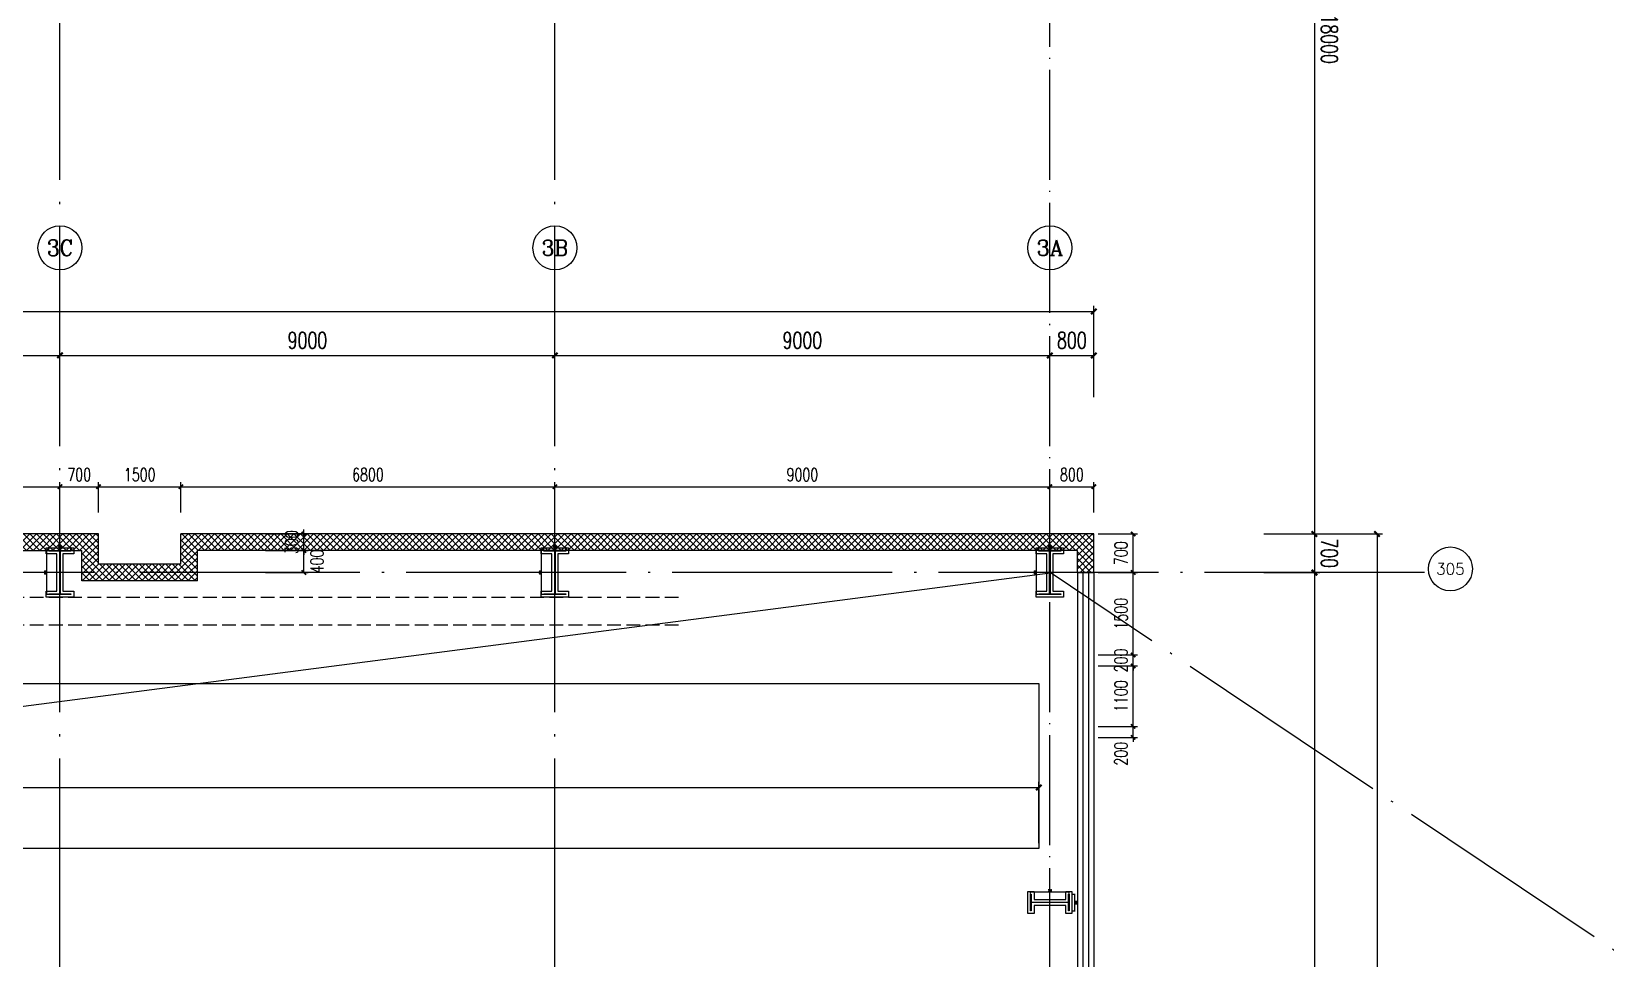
# Model space of a CAD drawing. Extents: x -1313754 to 847533, y 489853 to 941203.
# Drawn here: x -647372 to -618750, y 613699 to 630559 of the extents above; entities that cross this region are included whole.
import ezdxf
from ezdxf.enums import TextEntityAlignment as Align

# ---------------------------------------------------------------- set-up
doc = ezdxf.new("R2010")
doc.units = 0
doc.header["$LTSCALE"] = 1000
doc.header["$MEASUREMENT"] = 0
doc.linetypes.add('DASH', pattern=[0.35, 0.25, -0.1])
doc.linetypes.add('DOTE', pattern=[2.42, 2, -0.2, 0.02, -0.2])
doc.layers.get('Defpoints').update_dxf_attribs({"color": 210})
for name, color, linetype in [('A-AXIS-D', 1, 'Continuous'), ('A-AXIS-DOTE', 14, 'DOTE'), ('A-AXIS-DP', 126, 'Continuous'), ('A-HATCH-2', 251, 'Continuous'), ('A-SFCE', 30, 'Continuous'), ('A-WINDOW', 140, 'Continuous'), ('AS-COLN', 6, 'Continuous'), ('AS-WALL', 40, 'Continuous'), ('CURTWALL', 4, 'Continuous'), ('PUB_HATCH', 8, 'Continuous'), ('PUB_TEXT', 7, 'Continuous')]:
    doc.layers.add(name, color=color, linetype=linetype)
doc.styles.add('_TCH_AXIS', font='COMPLEX', dxfattribs={"bigfont": 'GBCBIG'})
doc.styles.add('_TCH_DIM_T3', font='SIMPLEX', dxfattribs={"width": 0.705882, "bigfont": 'GBCBIG'})
doc.styles.add('A-DIM_T3', font='SIMPLEX', dxfattribs={"width": 0.705882, "bigfont": 'GBCBIG'})
doc.dimstyles.new('_TCH_ARCH&&10', dxfattribs={"dimtxt": 29.75, "dimasz": 10, "dimexe": 10, "dimexo": 10, "dimgap": 12.625, "dimtad": 1, "dimdec": 0, "dimzin": 0, "dimdsep": 46, "dimtxsty": '_TCH_DIM_T3', "dimblk": 'ARCHTICK', "dimcen": 0.09, "dimclrt": 7, "dimazin": 2, "dimtfac": 1, "dimtdec": 0, "dimtix": 1, "dimtmove": 2, "dimatfit": 3, "dimfxl": 0, "dimtolj": 1, "dimtzin": 0, "dimarcsym": 0})
doc.dimstyles.new('_TCH_ARCH&&100', dxfattribs={"dimtxt": 297.5, "dimasz": 100, "dimexe": 100, "dimexo": 100, "dimgap": 126.25, "dimtad": 1, "dimdec": 0, "dimzin": 0, "dimdsep": 46, "dimtxsty": '_TCH_DIM_T3', "dimblk": 'ARCHTICK', "dimcen": 0.09, "dimclrt": 7, "dimazin": 2, "dimtfac": 1, "dimtdec": 0, "dimtix": 1, "dimtmove": 2, "dimatfit": 3, "dimfxl": 0, "dimtolj": 1, "dimtzin": 0, "dimarcsym": 0})
doc.dimstyles.new('_TCH_ARCH&&80', dxfattribs={"dimtxt": 238, "dimasz": 80, "dimexe": 80, "dimexo": 80, "dimgap": 101, "dimtad": 1, "dimdec": 0, "dimzin": 0, "dimdsep": 46, "dimtxsty": '_TCH_DIM_T3', "dimblk": 'ARCHTICK', "dimcen": 0.09, "dimclrt": 7, "dimazin": 2, "dimtfac": 1, "dimtdec": 0, "dimtix": 1, "dimtmove": 2, "dimatfit": 3, "dimfxl": 0, "dimtolj": 1, "dimtzin": 0, "dimarcsym": 0})
doc.dimstyles.new('A-DIM&&100', dxfattribs={"dimtxt": 297.5, "dimasz": 100, "dimexe": 100, "dimexo": 100, "dimgap": 126.25, "dimtad": 1, "dimdec": 0, "dimzin": 0, "dimdsep": 46, "dimtxsty": 'A-DIM_T3', "dimblk": 'ARCHTICK', "dimcen": 0.09, "dimclrt": 7, "dimazin": 2, "dimtfac": 1, "dimtdec": 0, "dimtix": 1, "dimtmove": 2, "dimatfit": 3, "dimfxl": 0, "dimtolj": 1, "dimtzin": 0, "dimarcsym": 0})
pattern_1 = [(45, (60, 0), (-60.000061, 60.000061), []), (135, (60, 0), (-60.000061, -60.000061), [])]

# ---------------------------------------------------------------- blocks, each defined once
blk = doc.blocks.new('_ArchTick')
at = {"color": 0, "linetype": 'ByBlock', "const_width": 0.4}
blk.add_lwpolyline([(-0.5, -0.5), (0.5, 0.5)], dxfattribs=at)
blk = doc.blocks.new('*D1325')
at = {"layer": 'A-AXIS-D', "color": 0, "lineweight": -2}
for p, q in [((95776, -165400), (96792, -165400)), ((96692, -165400), (96692, -183400)), ((95776, -183400), (96792, -183400))]:
    blk.add_line(p, q, dxfattribs=at)
at = {"layer": 'Defpoints', "color": 0}
for p in [(95676, -165400), (95676, -183400), (96692, -183400)]:
    blk.add_point(p, dxfattribs=at)
at = {"layer": 'A-AXIS-D', "color": 0, "lineweight": -2, "xscale": 100, "yscale": 100, "zscale": 100}
for p, rotation in [((96692, -165400), 90), ((96692, -183400), 270)]:
    blk.add_blockref('_ArchTick', p, dxfattribs=dict(at, rotation=rotation))
at = {"layer": 'A-AXIS-D', "color": 7, "insert": (96967, -174400), "char_height": 297.5, "attachment_point": 5, "rotation": 270, "style": 'A-DIM_T3'}
blk.add_mtext('\\A1;18000', dxfattribs=at)
blk = doc.blocks.new('*D1326')
at = {"layer": 'A-AXIS-D', "color": 0, "lineweight": -2}
for p, q in [((95776, -183400), (96792, -183400)), ((96692, -183400), (96692, -184100)), ((95776, -184100), (96792, -184100))]:
    blk.add_line(p, q, dxfattribs=at)
at = {"layer": 'Defpoints', "color": 0}
for p in [(95676, -183400), (95676, -184100), (96692, -184100)]:
    blk.add_point(p, dxfattribs=at)
at = {"layer": 'A-AXIS-D', "color": 0, "lineweight": -2, "xscale": 100, "yscale": 100, "zscale": 100}
for p, rotation in [((96692, -183400), 90), ((96692, -184100), 270)]:
    blk.add_blockref('_ArchTick', p, dxfattribs=dict(at, rotation=rotation))
at = {"layer": 'A-AXIS-D', "color": 7, "insert": (96967, -183750), "char_height": 297.5, "attachment_point": 5, "rotation": 270, "style": 'A-DIM_T3'}
blk.add_mtext('\\A1;700', dxfattribs=at)
blk = doc.blocks.new('*D1327')
at = {"layer": 'A-AXIS-D', "color": 0, "lineweight": -2}
for p, q in [((95776, -184100), (96792, -184100)), ((96692, -184100), (96692, -202050)), ((95776, -202050), (96792, -202050))]:
    blk.add_line(p, q, dxfattribs=at)
at = {"layer": 'Defpoints', "color": 0}
for p in [(95676, -184100), (95676, -202050), (96692, -202050)]:
    blk.add_point(p, dxfattribs=at)
at = {"layer": 'A-AXIS-D', "color": 0, "lineweight": -2, "xscale": 100, "yscale": 100, "zscale": 100}
for p, rotation in [((96692, -184100), 90), ((96692, -202050), 270)]:
    blk.add_blockref('_ArchTick', p, dxfattribs=dict(at, rotation=rotation))
at = {"layer": 'A-AXIS-D', "color": 7, "insert": (96967, -193075), "char_height": 297.5, "attachment_point": 5, "rotation": 270, "style": 'A-DIM_T3'}
blk.add_mtext('\\A1;17950', dxfattribs=at)
blk = doc.blocks.new('*D1406')
at = {"layer": 'A-AXIS-D', "color": 0, "lineweight": -2}
for p, q in [((96036, -183400), (97932, -183400)), ((97832, -183400), (97832, -256600)), ((96036, -256600), (97932, -256600))]:
    blk.add_line(p, q, dxfattribs=at)
at = {"layer": 'Defpoints', "color": 0}
for p in [(95936, -183400), (95936, -256600), (97832, -256600)]:
    blk.add_point(p, dxfattribs=at)
at = {"layer": 'A-AXIS-D', "color": 0, "lineweight": -2, "xscale": 100, "yscale": 100, "zscale": 100}
for p, rotation in [((97832, -183400), 90), ((97832, -256600), 270)]:
    blk.add_blockref('_ArchTick', p, dxfattribs=dict(at, rotation=rotation))
at = {"layer": 'A-AXIS-D', "color": 7, "insert": (98107, -220000), "char_height": 297.5, "attachment_point": 5, "rotation": 270, "style": '_TCH_DIM_T3'}
blk.add_mtext('\\A1;73200', dxfattribs=at)
blk = doc.blocks.new('*D1429')
at = {"layer": 'A-AXIS-D', "color": 0, "lineweight": -2}
for p, q in [((64882, -180910), (64882, -180052)), ((64882, -180152), (73882, -180152)), ((73882, -180910), (73882, -180052))]:
    blk.add_line(p, q, dxfattribs=at)
at = {"layer": 'Defpoints', "color": 0}
for p in [(73882, -180152), (64882, -181010), (73882, -181010)]:
    blk.add_point(p, dxfattribs=at)
at = {"layer": 'A-AXIS-D', "color": 0, "lineweight": -2, "xscale": 100, "yscale": 100, "zscale": 100, "rotation": 180}
blk.add_blockref('_ArchTick', (64882, -180152), dxfattribs=at)
at = {"layer": 'A-AXIS-D', "color": 0, "lineweight": -2, "xscale": 100, "yscale": 100, "zscale": 100}
blk.add_blockref('_ArchTick', (73882, -180152), dxfattribs=at)
at = {"layer": 'A-AXIS-D', "color": 7, "insert": (69382, -179877), "char_height": 297.5, "attachment_point": 5, "style": '_TCH_DIM_T3'}
blk.add_mtext('\\A1;9000', dxfattribs=at)
blk = doc.blocks.new('*D1430')
at = {"layer": 'A-AXIS-D', "color": 0, "lineweight": -2}
for p, q in [((73882, -180910), (73882, -180052)), ((73882, -180152), (82882, -180152)), ((82882, -180910), (82882, -180052))]:
    blk.add_line(p, q, dxfattribs=at)
at = {"layer": 'Defpoints', "color": 0}
for p in [(82882, -180152), (73882, -181010), (82882, -181010)]:
    blk.add_point(p, dxfattribs=at)
at = {"layer": 'A-AXIS-D', "color": 0, "lineweight": -2, "xscale": 100, "yscale": 100, "zscale": 100, "rotation": 180}
blk.add_blockref('_ArchTick', (73882, -180152), dxfattribs=at)
at = {"layer": 'A-AXIS-D', "color": 0, "lineweight": -2, "xscale": 100, "yscale": 100, "zscale": 100}
blk.add_blockref('_ArchTick', (82882, -180152), dxfattribs=at)
at = {"layer": 'A-AXIS-D', "color": 7, "insert": (78382, -179877), "char_height": 297.5, "attachment_point": 5, "style": '_TCH_DIM_T3'}
blk.add_mtext('\\A1;9000', dxfattribs=at)
blk = doc.blocks.new('*D1431')
at = {"layer": 'A-AXIS-D', "color": 0, "lineweight": -2}
for p, q in [((82882, -180910), (82882, -180052)), ((82882, -180152), (91882, -180152)), ((91882, -180910), (91882, -180052))]:
    blk.add_line(p, q, dxfattribs=at)
at = {"layer": 'Defpoints', "color": 0}
for p in [(91882, -180152), (82882, -181010), (91882, -181010)]:
    blk.add_point(p, dxfattribs=at)
at = {"layer": 'A-AXIS-D', "color": 0, "lineweight": -2, "xscale": 100, "yscale": 100, "zscale": 100, "rotation": 180}
blk.add_blockref('_ArchTick', (82882, -180152), dxfattribs=at)
at = {"layer": 'A-AXIS-D', "color": 0, "lineweight": -2, "xscale": 100, "yscale": 100, "zscale": 100}
blk.add_blockref('_ArchTick', (91882, -180152), dxfattribs=at)
at = {"layer": 'A-AXIS-D', "color": 7, "insert": (87382, -179877), "char_height": 297.5, "attachment_point": 5, "style": '_TCH_DIM_T3'}
blk.add_mtext('\\A1;9000', dxfattribs=at)
blk = doc.blocks.new('*D1432')
at = {"layer": 'A-AXIS-D', "color": 0, "lineweight": -2}
for p, q in [((91882, -180910), (91882, -180052)), ((91882, -180152), (92682, -180152)), ((92682, -180910), (92682, -180052))]:
    blk.add_line(p, q, dxfattribs=at)
at = {"layer": 'Defpoints', "color": 0}
for p in [(92682, -180152), (91882, -181010), (92682, -181010)]:
    blk.add_point(p, dxfattribs=at)
at = {"layer": 'A-AXIS-D', "color": 0, "lineweight": -2, "xscale": 100, "yscale": 100, "zscale": 100, "rotation": 180}
blk.add_blockref('_ArchTick', (91882, -180152), dxfattribs=at)
at = {"layer": 'A-AXIS-D', "color": 0, "lineweight": -2, "xscale": 100, "yscale": 100, "zscale": 100}
blk.add_blockref('_ArchTick', (92682, -180152), dxfattribs=at)
at = {"layer": 'A-AXIS-D', "color": 7, "insert": (92282, -179877), "char_height": 297.5, "attachment_point": 5, "style": '_TCH_DIM_T3'}
blk.add_mtext('\\A1;800', dxfattribs=at)
blk = doc.blocks.new('*D1433')
at = {"layer": 'A-AXIS-D', "color": 0, "lineweight": -2}
for p, q in [((-93018, -180810), (-93018, -179252)), ((-93018, -179352), (92682, -179352)), ((92682, -180810), (92682, -179252))]:
    blk.add_line(p, q, dxfattribs=at)
at = {"layer": 'Defpoints', "color": 0}
for p in [(92682, -179352), (-93018, -180910), (92682, -180910)]:
    blk.add_point(p, dxfattribs=at)
at = {"layer": 'A-AXIS-D', "color": 0, "lineweight": -2, "xscale": 100, "yscale": 100, "zscale": 100, "rotation": 180}
blk.add_blockref('_ArchTick', (-93018, -179352), dxfattribs=at)
at = {"layer": 'A-AXIS-D', "color": 0, "lineweight": -2, "xscale": 100, "yscale": 100, "zscale": 100}
blk.add_blockref('_ArchTick', (92682, -179352), dxfattribs=at)
at = {"layer": 'A-AXIS-D', "color": 7, "insert": (-168, -179077), "char_height": 297.5, "attachment_point": 5, "style": '_TCH_DIM_T3'}
blk.add_mtext('\\A1;185700', dxfattribs=at)
blk = doc.blocks.new('4324324')
at = {"layer": 'A-HATCH-2', "linetype": 'DASH'}
for p, q in [((-294754.2, 620270), (-135554.2, 620270)), ((-294754.2, 619770), (-135554.2, 619770))]:
    blk.add_line(p, q, dxfattribs=at)
blk = doc.blocks.new('*D1767')
at = {"layer": 'A-AXIS-DP', "color": 0, "lineweight": -2}
for p, q in [((-165054, 621030), (-165054, 621079)), ((-165054, 621069), (-164654, 621069)), ((-164654, 621030), (-164654, 621079))]:
    blk.add_line(p, q, dxfattribs=at)
at = {"layer": 'Defpoints', "color": 0}
for p in [(-165054, 621020), (-164654, 621069), (-164654, 621020)]:
    blk.add_point(p, dxfattribs=at)
at = {"layer": 'A-AXIS-DP', "color": 0, "lineweight": -2, "xscale": 10, "yscale": 10, "zscale": 10, "rotation": 180}
blk.add_blockref('_ArchTick', (-165054, 621069), dxfattribs=at)
at = {"layer": 'A-AXIS-DP', "color": 0, "lineweight": -2, "xscale": 10, "yscale": 10, "zscale": 10}
blk.add_blockref('_ArchTick', (-164654, 621069), dxfattribs=at)
at = {"layer": 'A-AXIS-DP', "color": 7, "insert": (-164854, 621096), "char_height": 29.8, "attachment_point": 5, "style": '_TCH_DIM_T3'}
blk.add_mtext('\\A1;400', dxfattribs=at)
blk = doc.blocks.new('*D1768')
at = {"layer": 'A-AXIS-DP', "color": 0, "lineweight": -2}
for p, q in [((-165064, 621020), (-165105, 621020)), ((-165095, 620220), (-165095, 621020)), ((-165064, 620220), (-165105, 620220))]:
    blk.add_line(p, q, dxfattribs=at)
at = {"layer": 'Defpoints', "color": 0}
for p in [(-165095, 621020), (-165054, 621020), (-165054, 620220)]:
    blk.add_point(p, dxfattribs=at)
at = {"layer": 'A-AXIS-DP', "color": 0, "lineweight": -2, "xscale": 10, "yscale": 10, "zscale": 10}
for p, rotation in [((-165095, 621020), 90), ((-165095, 620220), 270)]:
    blk.add_blockref('_ArchTick', p, dxfattribs=dict(at, rotation=rotation))
at = {"layer": 'A-AXIS-DP', "color": 7, "insert": (-165123, 620620), "char_height": 29.8, "attachment_point": 5, "rotation": 90, "style": '_TCH_DIM_T3'}
blk.add_mtext('\\A1;800', dxfattribs=at)
blk = doc.blocks.new('*D1765')
at = {"layer": 'A-AXIS-DP', "color": 0, "lineweight": -2}
for p, q in [((-195790, 766880), (-195790, 766929)), ((-195790, 766919), (-195490, 766919)), ((-195490, 766880), (-195490, 766929))]:
    blk.add_line(p, q, dxfattribs=at)
at = {"layer": 'Defpoints', "color": 0}
for p in [(-195790, 766870), (-195490, 766919), (-195490, 766870)]:
    blk.add_point(p, dxfattribs=at)
at = {"layer": 'A-AXIS-DP', "color": 0, "lineweight": -2, "xscale": 10, "yscale": 10, "zscale": 10, "rotation": 180}
blk.add_blockref('_ArchTick', (-195790, 766919), dxfattribs=at)
at = {"layer": 'A-AXIS-DP', "color": 0, "lineweight": -2, "xscale": 10, "yscale": 10, "zscale": 10}
blk.add_blockref('_ArchTick', (-195490, 766919), dxfattribs=at)
at = {"layer": 'A-AXIS-DP', "color": 7, "insert": (-195640, 766946), "char_height": 29.8, "attachment_point": 5, "style": '_TCH_DIM_T3'}
blk.add_mtext('\\A1;300', dxfattribs=at)
blk = doc.blocks.new('*D1766')
at = {"layer": 'A-AXIS-DP', "color": 0, "lineweight": -2}
for p, q in [((-195800, 766820), (-195841, 766820)), ((-195831, 766120), (-195831, 766820)), ((-195800, 766120), (-195841, 766120))]:
    blk.add_line(p, q, dxfattribs=at)
at = {"layer": 'Defpoints', "color": 0}
for p in [(-195831, 766820), (-195790, 766820), (-195790, 766120)]:
    blk.add_point(p, dxfattribs=at)
at = {"layer": 'A-AXIS-DP', "color": 0, "lineweight": -2, "xscale": 10, "yscale": 10, "zscale": 10}
for p, rotation in [((-195831, 766820), 90), ((-195831, 766120), 270)]:
    blk.add_blockref('_ArchTick', p, dxfattribs=dict(at, rotation=rotation))
at = {"layer": 'A-AXIS-DP', "color": 7, "insert": (-195859, 766470), "char_height": 29.8, "attachment_point": 5, "rotation": 90, "style": '_TCH_DIM_T3'}
blk.add_mtext('\\A1;700', dxfattribs=at)
blk = doc.blocks.new('*D2322')
at = {"layer": 'A-AXIS-DP', "color": 0, "lineweight": -2}
for p, q in [((-179054, 719270), (-179054, 720380)), ((-179054, 720280), (-129054, 720280)), ((-129054, 719270), (-129054, 720380))]:
    blk.add_line(p, q, dxfattribs=at)
at = {"layer": 'Defpoints', "color": 0}
for p in [(-129054, 720280), (-179054, 719170), (-129054, 719170)]:
    blk.add_point(p, dxfattribs=at)
at = {"layer": 'A-AXIS-DP', "color": 0, "lineweight": -2, "xscale": 100, "yscale": 100, "zscale": 100, "rotation": 180}
blk.add_blockref('_ArchTick', (-179054, 720280), dxfattribs=at)
at = {"layer": 'A-AXIS-DP', "color": 0, "lineweight": -2, "xscale": 100, "yscale": 100, "zscale": 100}
blk.add_blockref('_ArchTick', (-129054, 720280), dxfattribs=at)
at = {"layer": 'A-AXIS-DP', "color": 7, "insert": (-154054, 720555), "char_height": 297.5, "attachment_point": 5, "style": '_TCH_DIM_T3'}
blk.add_mtext('\\A1;50000', dxfattribs=at)
blk = doc.blocks.new('*D316')
at = {"layer": 'A-AXIS-DP', "color": 0, "lineweight": -2}
for p, q in [((-627340, 617920), (-627340, 618000)), ((-627974, 617920), (-627260, 617920)), ((-627974, 617720), (-627260, 617720)), ((-627340, 617720), (-627340, 617920)), ((-627340, 617720), (-627340, 617640))]:
    blk.add_line(p, q, dxfattribs=at)
at = {"layer": 'Defpoints', "color": 0}
for p in [(-628054, 617920), (-628054, 617720), (-627340, 617920)]:
    blk.add_point(p, dxfattribs=at)
at = {"layer": 'A-AXIS-DP', "color": 0, "lineweight": -2, "xscale": 80, "yscale": 80, "zscale": 80}
for p, rotation in [((-627340, 617920), 270), ((-627340, 617720), 90)]:
    blk.add_blockref('_ArchTick', p, dxfattribs=dict(at, rotation=rotation))
at = {"layer": 'A-AXIS-DP', "color": 7, "insert": (-627560, 617424), "char_height": 238, "attachment_point": 5, "rotation": 90, "style": '_TCH_DIM_T3'}
blk.add_mtext('\\A1;200', dxfattribs=at)
blk = doc.blocks.new('*D317')
at = {"layer": 'A-AXIS-DP', "color": 0, "lineweight": -2}
for p, q in [((-627974, 619020), (-627260, 619020)), ((-627340, 617920), (-627340, 619020)), ((-627974, 617920), (-627260, 617920))]:
    blk.add_line(p, q, dxfattribs=at)
at = {"layer": 'Defpoints', "color": 0}
for p in [(-628054, 619020), (-627340, 619020), (-628054, 617920)]:
    blk.add_point(p, dxfattribs=at)
at = {"layer": 'A-AXIS-DP', "color": 0, "lineweight": -2, "xscale": 80, "yscale": 80, "zscale": 80}
for p, rotation in [((-627340, 619020), 90), ((-627340, 617920), 270)]:
    blk.add_blockref('_ArchTick', p, dxfattribs=dict(at, rotation=rotation))
at = {"layer": 'A-AXIS-DP', "color": 7, "insert": (-627560, 618470), "char_height": 238, "attachment_point": 5, "rotation": 90, "style": '_TCH_DIM_T3'}
blk.add_mtext('\\A1;1100', dxfattribs=at)
blk = doc.blocks.new('*D318')
at = {"layer": 'A-AXIS-DP', "color": 0, "lineweight": -2}
for p, q in [((-627974, 619220), (-627260, 619220)), ((-627340, 619220), (-627340, 619300)), ((-627340, 619020), (-627340, 619220)), ((-627974, 619020), (-627260, 619020)), ((-627340, 619020), (-627340, 618940))]:
    blk.add_line(p, q, dxfattribs=at)
at = {"layer": 'Defpoints', "color": 0}
for p in [(-628054, 619220), (-627340, 619220), (-628054, 619020)]:
    blk.add_point(p, dxfattribs=at)
at = {"layer": 'A-AXIS-DP', "color": 0, "lineweight": -2, "xscale": 80, "yscale": 80, "zscale": 80}
for p, rotation in [((-627340, 619220), 270), ((-627340, 619020), 90)]:
    blk.add_blockref('_ArchTick', p, dxfattribs=dict(at, rotation=rotation))
at = {"layer": 'A-AXIS-DP', "color": 7, "insert": (-627560, 619120), "char_height": 238, "attachment_point": 5, "rotation": 90, "style": '_TCH_DIM_T3'}
blk.add_mtext('\\A1;200', dxfattribs=at)
blk = doc.blocks.new('*D319')
at = {"layer": 'A-AXIS-DP', "color": 0, "lineweight": -2}
for p, q in [((-627974, 620720), (-627260, 620720)), ((-627340, 619220), (-627340, 620720)), ((-627974, 619220), (-627260, 619220))]:
    blk.add_line(p, q, dxfattribs=at)
at = {"layer": 'Defpoints', "color": 0}
for p in [(-628054, 620720), (-627340, 620720), (-628054, 619220)]:
    blk.add_point(p, dxfattribs=at)
at = {"layer": 'A-AXIS-DP', "color": 0, "lineweight": -2, "xscale": 80, "yscale": 80, "zscale": 80}
for p, rotation in [((-627340, 620720), 90), ((-627340, 619220), 270)]:
    blk.add_blockref('_ArchTick', p, dxfattribs=dict(at, rotation=rotation))
at = {"layer": 'A-AXIS-DP', "color": 7, "insert": (-627560, 619970), "char_height": 238, "attachment_point": 5, "rotation": 90, "style": '_TCH_DIM_T3'}
blk.add_mtext('\\A1;1500', dxfattribs=at)
blk = doc.blocks.new('*D320')
at = {"layer": 'A-AXIS-DP', "color": 0, "lineweight": -2}
for p, q in [((-627974, 621420), (-627260, 621420)), ((-627340, 620720), (-627340, 621420)), ((-627974, 620720), (-627260, 620720))]:
    blk.add_line(p, q, dxfattribs=at)
at = {"layer": 'Defpoints', "color": 0}
for p in [(-628054, 621420), (-627340, 621420), (-628054, 620720)]:
    blk.add_point(p, dxfattribs=at)
at = {"layer": 'A-AXIS-DP', "color": 0, "lineweight": -2, "xscale": 80, "yscale": 80, "zscale": 80}
for p, rotation in [((-627340, 621420), 90), ((-627340, 620720), 270)]:
    blk.add_blockref('_ArchTick', p, dxfattribs=dict(at, rotation=rotation))
at = {"layer": 'A-AXIS-DP', "color": 7, "insert": (-627560, 621070), "char_height": 238, "attachment_point": 5, "rotation": 90, "style": '_TCH_DIM_T3'}
blk.add_mtext('\\A1;700', dxfattribs=at)
blk = doc.blocks.new('*D327')
at = {"layer": 'A-AXIS-DP', "color": 0, "lineweight": -2}
for p, q in [((-643114, 621420), (-642340, 621420)), ((-642420, 621420), (-642420, 621500)), ((-642420, 621120), (-642420, 621420)), ((-643114, 621120), (-642340, 621120)), ((-642420, 621120), (-642420, 621040))]:
    blk.add_line(p, q, dxfattribs=at)
at = {"layer": 'Defpoints', "color": 0}
for p in [(-643194, 621420), (-642420, 621420), (-643194, 621120)]:
    blk.add_point(p, dxfattribs=at)
at = {"layer": 'A-AXIS-DP', "color": 0, "lineweight": -2, "xscale": 80, "yscale": 80, "zscale": 80}
for p, rotation in [((-642420, 621420), 270), ((-642420, 621120), 90)]:
    blk.add_blockref('_ArchTick', p, dxfattribs=dict(at, rotation=rotation))
at = {"layer": 'A-AXIS-DP', "color": 7, "insert": (-642640, 621270), "char_height": 238, "attachment_point": 5, "rotation": 90, "style": '_TCH_DIM_T3'}
blk.add_mtext('\\A1;300', dxfattribs=at)
blk = doc.blocks.new('*D328')
at = {"layer": 'A-AXIS-DP', "color": 0, "lineweight": -2}
for p, q in [((-643114, 621120), (-642340, 621120)), ((-642420, 620720), (-642420, 621120)), ((-643114, 620720), (-642340, 620720))]:
    blk.add_line(p, q, dxfattribs=at)
at = {"layer": 'Defpoints', "color": 0}
for p in [(-643194, 621120), (-642420, 621120), (-643194, 620720)]:
    blk.add_point(p, dxfattribs=at)
at = {"layer": 'A-AXIS-DP', "color": 0, "lineweight": -2, "xscale": 80, "yscale": 80, "zscale": 80}
for p, rotation in [((-642420, 621120), 90), ((-642420, 620720), 270)]:
    blk.add_blockref('_ArchTick', p, dxfattribs=dict(at, rotation=rotation))
at = {"layer": 'A-AXIS-DP', "color": 7, "insert": (-642180, 620920), "char_height": 238, "attachment_point": 5, "rotation": 90, "style": '_TCH_DIM_T3'}
blk.add_mtext('\\A1;400', dxfattribs=at)
blk = doc.blocks.new('*D383')
at = {"layer": 'A-AXIS-DP', "color": 0, "lineweight": -2}
for p, q in [((-648854, 621810), (-648854, 622360)), ((-648854, 622280), (-646854, 622280)), ((-646854, 621810), (-646854, 622360))]:
    blk.add_line(p, q, dxfattribs=at)
at = {"layer": 'Defpoints', "color": 0}
for p in [(-646854, 622280), (-648854, 621730), (-646854, 621730)]:
    blk.add_point(p, dxfattribs=at)
at = {"layer": 'A-AXIS-DP', "color": 0, "lineweight": -2, "xscale": 80, "yscale": 80, "zscale": 80, "rotation": 180}
blk.add_blockref('_ArchTick', (-648854, 622280), dxfattribs=at)
at = {"layer": 'A-AXIS-DP', "color": 0, "lineweight": -2, "xscale": 80, "yscale": 80, "zscale": 80}
blk.add_blockref('_ArchTick', (-646854, 622280), dxfattribs=at)
at = {"layer": 'A-AXIS-DP', "color": 7, "insert": (-647854, 622500), "char_height": 238, "attachment_point": 5, "style": '_TCH_DIM_T3'}
blk.add_mtext('\\A1;2000', dxfattribs=at)
blk = doc.blocks.new('*D384')
at = {"layer": 'A-AXIS-DP', "color": 0, "lineweight": -2}
for p, q in [((-646854, 621810), (-646854, 622360)), ((-646854, 622280), (-646154, 622280)), ((-646154, 621810), (-646154, 622360))]:
    blk.add_line(p, q, dxfattribs=at)
at = {"layer": 'Defpoints', "color": 0}
for p in [(-646154, 622280), (-646854, 621730), (-646154, 621730)]:
    blk.add_point(p, dxfattribs=at)
at = {"layer": 'A-AXIS-DP', "color": 0, "lineweight": -2, "xscale": 80, "yscale": 80, "zscale": 80, "rotation": 180}
blk.add_blockref('_ArchTick', (-646854, 622280), dxfattribs=at)
at = {"layer": 'A-AXIS-DP', "color": 0, "lineweight": -2, "xscale": 80, "yscale": 80, "zscale": 80}
blk.add_blockref('_ArchTick', (-646154, 622280), dxfattribs=at)
at = {"layer": 'A-AXIS-DP', "color": 7, "insert": (-646504, 622500), "char_height": 238, "attachment_point": 5, "style": '_TCH_DIM_T3'}
blk.add_mtext('\\A1;700', dxfattribs=at)
blk = doc.blocks.new('*D385')
at = {"layer": 'A-AXIS-DP', "color": 0, "lineweight": -2}
for p, q in [((-646154, 621810), (-646154, 622360)), ((-646154, 622280), (-644654, 622280)), ((-644654, 621810), (-644654, 622360))]:
    blk.add_line(p, q, dxfattribs=at)
at = {"layer": 'Defpoints', "color": 0}
for p in [(-644654, 622280), (-646154, 621730), (-644654, 621730)]:
    blk.add_point(p, dxfattribs=at)
at = {"layer": 'A-AXIS-DP', "color": 0, "lineweight": -2, "xscale": 80, "yscale": 80, "zscale": 80, "rotation": 180}
blk.add_blockref('_ArchTick', (-646154, 622280), dxfattribs=at)
at = {"layer": 'A-AXIS-DP', "color": 0, "lineweight": -2, "xscale": 80, "yscale": 80, "zscale": 80}
blk.add_blockref('_ArchTick', (-644654, 622280), dxfattribs=at)
at = {"layer": 'A-AXIS-DP', "color": 7, "insert": (-645404, 622500), "char_height": 238, "attachment_point": 5, "style": '_TCH_DIM_T3'}
blk.add_mtext('\\A1;1500', dxfattribs=at)
blk = doc.blocks.new('*D386')
at = {"layer": 'A-AXIS-DP', "color": 0, "lineweight": -2}
for p, q in [((-644654, 621810), (-644654, 622360)), ((-644654, 622280), (-637854, 622280)), ((-637854, 621810), (-637854, 622360))]:
    blk.add_line(p, q, dxfattribs=at)
at = {"layer": 'Defpoints', "color": 0}
for p in [(-637854, 622280), (-644654, 621730), (-637854, 621730)]:
    blk.add_point(p, dxfattribs=at)
at = {"layer": 'A-AXIS-DP', "color": 0, "lineweight": -2, "xscale": 80, "yscale": 80, "zscale": 80, "rotation": 180}
blk.add_blockref('_ArchTick', (-644654, 622280), dxfattribs=at)
at = {"layer": 'A-AXIS-DP', "color": 0, "lineweight": -2, "xscale": 80, "yscale": 80, "zscale": 80}
blk.add_blockref('_ArchTick', (-637854, 622280), dxfattribs=at)
at = {"layer": 'A-AXIS-DP', "color": 7, "insert": (-641254, 622500), "char_height": 238, "attachment_point": 5, "style": '_TCH_DIM_T3'}
blk.add_mtext('\\A1;6800', dxfattribs=at)
blk = doc.blocks.new('*D387')
at = {"layer": 'A-AXIS-DP', "color": 0, "lineweight": -2}
for p, q in [((-637854, 621810), (-637854, 622360)), ((-637854, 622280), (-628854, 622280)), ((-628854, 621810), (-628854, 622360))]:
    blk.add_line(p, q, dxfattribs=at)
at = {"layer": 'Defpoints', "color": 0}
for p in [(-628854, 622280), (-637854, 621730), (-628854, 621730)]:
    blk.add_point(p, dxfattribs=at)
at = {"layer": 'A-AXIS-DP', "color": 0, "lineweight": -2, "xscale": 80, "yscale": 80, "zscale": 80, "rotation": 180}
blk.add_blockref('_ArchTick', (-637854, 622280), dxfattribs=at)
at = {"layer": 'A-AXIS-DP', "color": 0, "lineweight": -2, "xscale": 80, "yscale": 80, "zscale": 80}
blk.add_blockref('_ArchTick', (-628854, 622280), dxfattribs=at)
at = {"layer": 'A-AXIS-DP', "color": 7, "insert": (-633354, 622500), "char_height": 238, "attachment_point": 5, "style": '_TCH_DIM_T3'}
blk.add_mtext('\\A1;9000', dxfattribs=at)
blk = doc.blocks.new('*D388')
at = {"layer": 'A-AXIS-DP', "color": 0, "lineweight": -2}
for p, q in [((-628854, 621810), (-628854, 622360)), ((-628854, 622280), (-628054, 622280)), ((-628054, 621810), (-628054, 622360))]:
    blk.add_line(p, q, dxfattribs=at)
at = {"layer": 'Defpoints', "color": 0}
for p in [(-628054, 622280), (-628854, 621730), (-628054, 621730)]:
    blk.add_point(p, dxfattribs=at)
at = {"layer": 'A-AXIS-DP', "color": 0, "lineweight": -2, "xscale": 80, "yscale": 80, "zscale": 80, "rotation": 180}
blk.add_blockref('_ArchTick', (-628854, 622280), dxfattribs=at)
at = {"layer": 'A-AXIS-DP', "color": 0, "lineweight": -2, "xscale": 80, "yscale": 80, "zscale": 80}
blk.add_blockref('_ArchTick', (-628054, 622280), dxfattribs=at)
at = {"layer": 'A-AXIS-DP', "color": 7, "insert": (-628454, 622500), "char_height": 238, "attachment_point": 5, "style": '_TCH_DIM_T3'}
blk.add_mtext('\\A1;800', dxfattribs=at)
blk = doc.blocks.new('dote')
at = {"layer": 'A-AXIS-D'}
for centre in [(73882.2, -178196), (82882.2, -178196), (91882.2, -178196), (99166, -184035.7)]:
    blk.add_circle(centre, 400, dxfattribs=at)
at = {"layer": 'A-AXIS-DOTE'}
blk.add_line((91882.2, -264080), (91882.2, 36662.3), dxfattribs=at)
at = {"layer": 'A-AXIS-DOTE', "ltscale": 2}
for p, q in [((73882.2, -264080), (73882.2, -167560.7)), ((82882.2, -264080), (82882.2, -167560.7)), ((98696.4, -184100), (-97273.6, -184100)), ((121882.2, -204200), (91886.2, -184100))]:
    blk.add_line(p, q, dxfattribs=at)
at = {"layer": 'PUB_TEXT', "style": '_TCH_AXIS'}
for s, height, p, p2 in [('3C', 294.28, (73644, -178343.2), (74120.4, -178343.2)), ('3B', 282.17, (82640.3, -178337.1), (83124.1, -178337.1)), ('3A', 276.42, (91638.7, -178334.2), (92125.7, -178334.2)), ('305', 206.28, (98905.6, -184138.9), (99426.3, -184138.9))]:
    blk.add_text(s, height=height, dxfattribs=at).set_placement(p, p2, align=Align.FIT)
at = {"layer": 'A-AXIS-D'}
for base, p1, p2, dimstyle, picture, middle in [((96692.2, -183400), (95676.4, -165400), (95676.4, -183400), 'A-DIM&&100', '*D1325', (96967.2, -174400)), ((96692.2, -184100), (95676.4, -183400), (95676.4, -184100), 'A-DIM&&100', '*D1326', (96967.2, -183750)), ((97831.9, -256600.1), (95936.4, -183400), (95936.4, -256600.1), '_TCH_ARCH&&100', '*D1406', (98106.9, -220000)), ((96692.2, -202050), (95676.4, -184100), (95676.4, -202050), 'A-DIM&&100', '*D1327', (96967.2, -193075))]:
    dim = blk.add_linear_dim(base=base, p1=p1, p2=p2, angle=270, dimstyle=dimstyle, override={"dimgap": 0}, dxfattribs=at)
    dim.commit()
    dim.dimension.update_dxf_attribs({"geometry": picture, "text_midpoint": middle, "dimtype": 161, "text_rotation": 270})
for base, p1, p2, picture, middle in [((92682.2, -179352.2), (-93017.8, -180910.2), (92682.2, -180910.2), '*D1433', (-167.8, -179077.2)), ((73882.2, -180152.2), (64882.2, -181010.2), (73882.2, -181010.2), '*D1429', (69382.2, -179877.2)), ((82882.2, -180152.2), (73882.2, -181010.2), (82882.2, -181010.2), '*D1430', (78382.2, -179877.2)), ((91882.2, -180152.2), (82882.2, -181010.2), (91882.2, -181010.2), '*D1431', (87382.2, -179877.2)), ((92682.2, -180152.2), (91882.2, -181010.2), (92682.2, -181010.2), '*D1432', (92282.2, -179877.2))]:
    dim = blk.add_linear_dim(base=base, p1=p1, p2=p2, angle=0, dimstyle='_TCH_ARCH&&100', override={"dimgap": 0}, dxfattribs=at)
    dim.commit()
    dim.dimension.update_dxf_attribs({"geometry": picture, "text_midpoint": middle, "dimtype": 161})
blk = doc.blocks.new('w42343243')
at = {"layer": 'A-HATCH-2'}
blk.add_lwpolyline([(-165104.2, 621070), (-164604.2, 621070), (-164604.2, 620958), (-164800.2, 620958), (-164800.2, 620282), (-164604.2, 620282), (-164604.2, 620170), (-165104.2, 620170), (-165104.2, 620282), (-164908.2, 620282), (-164908.2, 620958), (-165104.2, 620958)], close=True, dxfattribs=at)
at = {"layer": 'AS-COLN', "color": 3}
blk.add_lwpolyline([(-165054.2, 621020), (-164654.2, 621020), (-164654.2, 621008), (-164850.2, 621008), (-164850.2, 620232), (-164654.2, 620232), (-164654.2, 620220), (-165054.2, 620220), (-165054.2, 620232), (-164858.2, 620232), (-164858.2, 621008), (-165054.2, 621008)], close=True, dxfattribs=at)
at = {"layer": 'A-AXIS-DP'}
for p1, p2, distance, picture, middle in [((-165054.2, 621020), (-164654.2, 621020), 48.8, '*D1767', (-164854.2, 621096.2)), ((-165054.2, 620220), (-165054.2, 621020), 41.2, '*D1768', (-165122.9, 620620))]:
    dim = blk.add_aligned_dim(p1=p1, p2=p2, distance=distance, dimstyle='_TCH_ARCH&&10', dxfattribs=at)
    dim.commit()
    dim.dimension.update_dxf_attribs({"geometry": picture, "text_midpoint": middle})
blk = doc.blocks.new('nt66')
at = {"layer": 'A-HATCH-2'}
blk.add_lwpolyline([(-195840, 766870), (-195440, 766870), (-195440, 766758), (-195586, 766758), (-195586, 766182), (-195440, 766182), (-195440, 766070), (-195840, 766070), (-195840, 766182), (-195694, 766182), (-195694, 766758), (-195840, 766758)], close=True, dxfattribs=at)
at = {"layer": 'AS-COLN'}
blk.add_lwpolyline([(-195790, 766820), (-195490, 766820), (-195490, 766808), (-195636, 766808), (-195636, 766132), (-195490, 766132), (-195490, 766120), (-195790, 766120), (-195790, 766132), (-195644, 766132), (-195644, 766808), (-195790, 766808)], close=True, dxfattribs=at)
at = {"layer": 'A-AXIS-DP'}
for p1, p2, distance, picture, middle in [((-195790, 766120), (-195790, 766820), 41.2, '*D1766', (-195858.7, 766470)), ((-195790, 766870), (-195490, 766870), 48.8, '*D1765', (-195640, 766946.2))]:
    dim = blk.add_aligned_dim(p1=p1, p2=p2, distance=distance, dimstyle='_TCH_ARCH&&10', dxfattribs=at)
    dim.commit()
    dim.dimension.update_dxf_attribs({"geometry": picture, "text_midpoint": middle})
blk = doc.blocks.new('42343')
at = {"rotation": 270}
blk.add_blockref('nt66', (-895324, 419079.5), dxfattribs=at)
at = {"layer": 'A-WINDOW'}
for p in [(18000, 100), (27000, 100), (36000, 100)]:
    blk.add_blockref('w42343243', p, dxfattribs=at)
blk = doc.blocks.new('w42342132')
at = {"layer": 'A-SFCE', "color": 5}
blk.add_lwpolyline([(-179054.2, 722170), (-129054.2, 722170), (-129054.2, 719170), (-179054.2, 719170)], close=True, dxfattribs=at)
at = {"layer": 'A-AXIS-DP', "color": 1}
dim = blk.add_aligned_dim(p1=(-179054.2, 719170), p2=(-129054.2, 719170), distance=1110, dimstyle='_TCH_ARCH&&100', dxfattribs=at)
dim.commit()
dim.dimension.update_dxf_attribs({"geometry": '*D2322', "text_midpoint": (-154054.2, 720555)})
blk = doc.blocks.new('4234324333332222')
at = {"layer": 'A-SFCE'}
blk.add_blockref('w42342132', (0, -67880), dxfattribs=at)

msp = doc.modelspace()

# ---------------------------------------------------------------- hatches: boundary and pattern name
at = {"layer": 'PUB_HATCH'}
h = msp.add_hatch(dxfattribs=at)
h.set_pattern_fill('多孔材料', color=256, scale=30, style=0)
h.set_pattern_definition(pattern_1)
h.paths.add_polyline_path([(-646154.2, 621419.9), (-648854.2, 621419.9), (-648854.2, 621119.9), (-646454.2, 621119.9)])
h = msp.add_hatch(dxfattribs=at)
h.set_pattern_fill('多孔材料', color=256, scale=30, style=0)
h.set_pattern_definition(pattern_1)
h.paths.add_polyline_path([(-646454.2, 620569.9), (-646154.2, 620869.9), (-646154.2, 621419.9), (-646454.2, 621119.9)])
h = msp.add_hatch(dxfattribs=at)
h.set_pattern_fill('多孔材料', color=256, scale=30, style=0)
h.set_pattern_definition(pattern_1)
h.paths.add_polyline_path([(-644654.2, 620869.9), (-644354.2, 620569.9), (-644354.2, 621119.9), (-644654.2, 621419.9)])
h = msp.add_hatch(dxfattribs=at)
h.set_pattern_fill('多孔材料', color=256, scale=30, style=0)
h.set_pattern_definition(pattern_1)
h.paths.add_polyline_path([(-628354.2, 621119.9), (-628054.2, 621419.9), (-644654.2, 621419.9), (-644354.2, 621119.9)])
h = msp.add_hatch(dxfattribs=at)
h.set_pattern_fill('多孔材料', color=256, scale=30, style=0)
h.set_pattern_definition(pattern_1)
h.paths.add_polyline_path([(-628054.2, 620720), (-628054.2, 621419.9), (-628354.2, 621119.9), (-628354.2, 620720)])
h = msp.add_hatch(dxfattribs=at)
h.set_pattern_fill('多孔材料', color=256, scale=30, style=0)
h.set_pattern_definition(pattern_1)
h.paths.add_polyline_path([(-644354.2, 620569.9), (-644654.2, 620869.9), (-646154.2, 620869.9), (-646454.2, 620569.9)])

# ---------------------------------------------------------------- linework, layer by layer
at = {"layer": 'A-SFCE'}
msp.add_lwpolyline([(-812854.2, 549870), (-789330, 599870), (-628800.2, 620720)], dxfattribs=at)
at = {"layer": 'AS-WALL'}
for p, q in [((-646154.2, 621419.9), (-648854.2, 621419.9)), ((-646154.2, 620869.9), (-646154.2, 621419.9)), ((-644654.2, 620869.9), (-644654.2, 621419.9)), ((-628054.2, 621419.9), (-644654.2, 621419.9)), ((-628054.2, 620720), (-628054.2, 621419.9)), ((-648854.2, 621119.9), (-646454.2, 621119.9)), ((-646454.2, 620569.9), (-646454.2, 621119.9)), ((-644354.2, 620569.9), (-644354.2, 621119.9)), ((-628354.2, 621119.9), (-644354.2, 621119.9)), ((-628754.2, 621119.9), (-628754.2, 621119.9)), ((-628554.2, 621119.9), (-628754.2, 621119.9)), ((-628554.2, 621119.9), (-628754.2, 621119.9)), ((-628554.2, 621119.9), (-628554.2, 621119.9)), ((-628354.2, 620720), (-628354.2, 621119.9)), ((-644654.2, 620869.9), (-646154.2, 620869.9)), ((-644354.2, 620569.9), (-646454.2, 620569.9)), ((-628354.2, 620720), (-628054.2, 620720))]:
    msp.add_line(p, q, dxfattribs=at)
at = {"layer": 'CURTWALL'}
for p, q in [((-628354.2, 620720), (-628354.2, 601540)), ((-628054.2, 620720), (-628354.2, 620720)), ((-628254.2, 620720), (-628254.2, 601540)), ((-628154.2, 620720), (-628154.2, 601540)), ((-628054.2, 620720), (-628054.2, 601540))]:
    msp.add_line(p, q, dxfattribs=at)

# ---------------------------------------------------------------- block references
at = {"layer": 'A-SFCE'}
msp.add_blockref('4234324333332222', (-500000, -35590), dxfattribs=at)
at = {"layer": 'A-WINDOW'}
for name in ['42343', '4324324']:
    msp.add_blockref(name, (-500000, 0), dxfattribs=at)
at = {"layer": 'AS-WALL'}
msp.add_blockref('dote', (-720736.4, 804820), dxfattribs=at)

# ---------------------------------------------------------------- dimensions: what is measured, and where the dimension line sits
at = {"layer": 'A-AXIS-DP'}
for p1, p2, distance, picture, middle in [((-648854.2, 621729.9), (-646854.2, 621729.9), 550, '*D383', (-647854.2, 622499.9)), ((-646854.2, 621729.9), (-646154.2, 621729.9), 550, '*D384', (-646504.2, 622499.9)), ((-646154.2, 621729.9), (-644654.2, 621729.9), 550, '*D385', (-645404.2, 622499.9)), ((-644654.2, 621729.9), (-637854.2, 621729.9), 550, '*D386', (-641254.2, 622499.9)), ((-637854.2, 621729.9), (-628854.2, 621729.9), 550, '*D387', (-633354.2, 622499.9)), ((-628854.2, 621729.9), (-628054.2, 621729.9), 550, '*D388', (-628454.2, 622499.9)), ((-643194.2, 621119.9), (-643194.2, 621419.9), -774.2, '*D327', (-642640, 621269.9)), ((-628054.2, 620720), (-628054.2, 621419.9), -714.2, '*D320', (-627560, 621070)), ((-628054.2, 619220), (-628054.2, 620720), -714.2, '*D319', (-627560, 619970)), ((-628054.2, 619020), (-628054.2, 619220), -714.2, '*D318', (-627560, 619120)), ((-628054.2, 617920), (-628054.2, 619020), -714.2, '*D317', (-627560, 618470))]:
    dim = msp.add_aligned_dim(p1=p1, p2=p2, distance=distance, dimstyle='_TCH_ARCH&&80', dxfattribs=at)
    dim.commit()
    dim.dimension.update_dxf_attribs({"geometry": picture, "text_midpoint": middle})
for base, p1, p2, picture, middle in [((-642420, 621119.9), (-643194.2, 620719.9), (-643194.2, 621119.9), '*D328', (-642180, 620919.9)), ((-627340, 617920), (-628054.2, 617720), (-628054.2, 617920), '*D316', (-627560, 617424))]:
    dim = msp.add_linear_dim(base=base, p1=p1, p2=p2, angle=90, dimstyle='_TCH_ARCH&&80', dxfattribs=at)
    dim.commit()
    dim.dimension.update_dxf_attribs({"geometry": picture, "text_midpoint": middle, "dimtype": 129})

doc.saveas('drawing.dxf')
